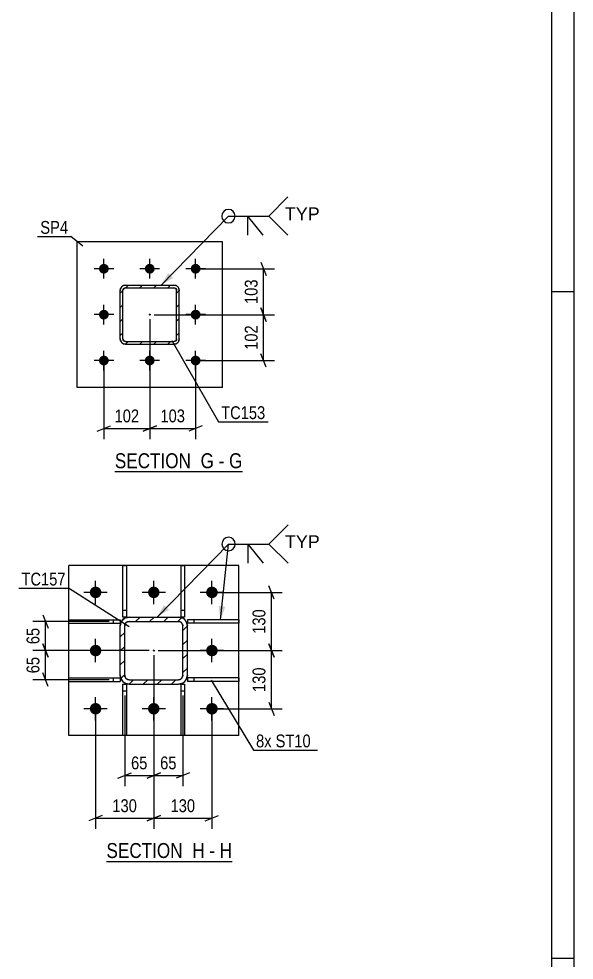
# Model space of a CAD drawing. Header units: millimetres. Extents: x -808 to 381, y -747 to 94.
# Drawn here: x 257 to 381.1, y -300 to -89.7 of the extents above; entities that cross this region are included whole.
import ezdxf

# ---------------------------------------------------------------- set-up
doc = ezdxf.new("R2010")
doc.units = ezdxf.units.MM
doc.linetypes.add('DXK_LINE_DOT2', pattern=[3.9198, 1.9599, -1.9599])
doc.linetypes.add('DXK_LINE_DOT3', pattern=[5.9187, 2.979, -0.9799, 0.9799, -0.9799])
doc.styles.add('Arial', font='arial.ttf', dxfattribs={"height": 0.2})
doc.styles.add('Arial Narrow', font='ARIALN.TTF', dxfattribs={"height": 0.2})

# ---------------------------------------------------------------- blocks, each defined once
blk = doc.blocks.new('Unknown-232923327-18 - 105385')
at = {"color": 6, "linetype": 'Continuous'}
blk.add_line((278.48, -190.86), (306.98, -190.86), dxfattribs=at)
at = {"color": 0, "linetype": 'Continuous'}
blk.add_wipeout([(296.59, -190.11), (296.59, -186.61), (278.48, -186.61), (278.48, -190.11)], dxfattribs=at)
at = {"color": 7, "linetype": 'Continuous', "style": 'Arial Narrow'}
blk.add_text('SECTION ', height=3.34, dxfattribs=at).set_placement((278.48, -190.11))
at = {"color": 0, "linetype": 'Continuous'}
blk.add_wipeout([(300.63, -190.11), (300.63, -186.61), (297.64, -186.61), (297.64, -190.11)], dxfattribs=at)
at = {"color": 7, "linetype": 'Continuous', "style": 'Arial Narrow'}
blk.add_text('G', height=3.34, dxfattribs=at).set_placement((297.64, -190.11))
at = {"color": 0, "linetype": 'Continuous'}
blk.add_wipeout([(302.95, -190.11), (302.95, -186.61), (301.68, -186.61), (301.68, -190.11)], dxfattribs=at)
at = {"color": 7, "linetype": 'Continuous', "style": 'Arial Narrow'}
blk.add_text('-', height=3.34, dxfattribs=at).set_placement((301.68, -190.11))
at = {"color": 0, "linetype": 'Continuous'}
blk.add_wipeout([(306.98, -190.11), (306.98, -186.61), (304, -186.61), (304, -190.11)], dxfattribs=at)
at = {"color": 7, "linetype": 'Continuous', "style": 'Arial Narrow'}
blk.add_text('G', height=3.34, dxfattribs=at).set_placement((304, -190.11))
blk = doc.blocks.new('Unknown-232923327-64945')
at = {"color": 5, "linetype": 'Continuous'}
for p, q in [((381.12, -746.68), (381.12, 94.32)), ((376.12, -741.68), (376.12, 89.32)), ((381.12, -150.68), (376.12, -150.68)), ((381.12, -299.68), (376.12, -299.68))]:
    blk.add_line(p, q, dxfattribs=at)
blk = doc.blocks.new('Unknown-232923327-19 - 105643')
at = {"color": 6, "linetype": 'Continuous'}
blk.add_line((276.61, -277.94), (304.68, -277.94), dxfattribs=at)
at = {"color": 0, "linetype": 'Continuous'}
blk.add_wipeout([(294.72, -277.19), (294.72, -273.69), (276.61, -273.69), (276.61, -277.19)], dxfattribs=at)
at = {"color": 7, "linetype": 'Continuous', "style": 'Arial Narrow'}
blk.add_text('SECTION ', height=3.34, dxfattribs=at).set_placement((276.61, -277.19))
at = {"color": 0, "linetype": 'Continuous'}
blk.add_wipeout([(298.54, -277.19), (298.54, -273.69), (295.77, -273.69), (295.77, -277.19)], dxfattribs=at)
at = {"color": 7, "linetype": 'Continuous', "style": 'Arial Narrow'}
blk.add_text('H', height=3.34, dxfattribs=at).set_placement((295.77, -277.19))
at = {"color": 0, "linetype": 'Continuous'}
blk.add_wipeout([(300.86, -277.19), (300.86, -273.69), (299.59, -273.69), (299.59, -277.19)], dxfattribs=at)
at = {"color": 7, "linetype": 'Continuous', "style": 'Arial Narrow'}
blk.add_text('-', height=3.34, dxfattribs=at).set_placement((299.59, -277.19))
at = {"color": 0, "linetype": 'Continuous'}
blk.add_wipeout([(304.68, -277.19), (304.68, -273.69), (301.91, -273.69), (301.91, -277.19)], dxfattribs=at)
at = {"color": 7, "linetype": 'Continuous', "style": 'Arial Narrow'}
blk.add_text('H', height=3.34, dxfattribs=at).set_placement((301.91, -277.19))
blk = doc.blocks.new('Part-232923327-105459 - 105385')
at = {"color": 2, "linetype": 'Continuous'}
for p, q in [((270.03, -172.05), (270.03, -139.55)), ((302.53, -139.55), (270.03, -139.55)), ((302.53, -172.05), (302.53, -139.55)), ((302.53, -172.05), (270.03, -172.05))]:
    blk.add_line(p, q, dxfattribs=at)
blk = doc.blocks.new('Bolt-232923327-105620 - 105385')
at = {"linetype": 'Continuous'}
for points in [[(274.93, -145.55, -1), (277.13, -145.55, -1)], [(285.18, -145.55, -1), (287.38, -145.55, -1)], [(295.43, -145.55, -1), (297.63, -145.55, -1)], [(274.93, -155.8, -1), (277.13, -155.8, -1)], [(295.43, -155.8, -1), (297.63, -155.8, -1)], [(274.93, -166.05, -1), (277.13, -166.05, -1)], [(285.18, -166.05, -1), (287.38, -166.05, -1)], [(295.43, -166.05, -1), (297.63, -166.05, -1)]]:
    blk.add_hatch(color=1, dxfattribs=at).paths.add_polyline_path(points)
at = {"color": 1, "linetype": 'Continuous'}
for p, q in [((276.03, -147.75), (276.03, -143.35)), ((286.28, -147.75), (286.28, -143.35)), ((296.53, -147.75), (296.53, -143.35)), ((278.23, -145.55), (273.83, -145.55)), ((288.48, -145.55), (284.08, -145.55)), ((298.73, -145.55), (294.33, -145.55)), ((276.03, -158), (276.03, -153.6)), ((296.53, -158), (296.53, -153.6)), ((278.23, -155.8), (273.83, -155.8)), ((298.73, -155.8), (294.33, -155.8)), ((276.03, -168.25), (276.03, -163.85)), ((286.28, -168.25), (286.28, -163.85)), ((296.53, -168.25), (296.53, -163.85)), ((278.23, -166.05), (273.83, -166.05)), ((288.48, -166.05), (284.08, -166.05)), ((298.73, -166.05), (294.33, -166.05))]:
    blk.add_line(p, q, dxfattribs=at)
blk = doc.blocks.new('Part-232923327-105548 - 105385')
at = {"linetype": 'Continuous'}
h = blk.add_hatch(dxfattribs=at)
h.set_pattern_fill('', scale=0.7, style=0, pattern_type=0)
h.set_pattern_definition([(45, (292.8825, -150.4045), (-1.57154, 1.57154), [])])
h.paths.add_polyline_path([(292.88, -161.2), (292.88, -150.4), (292.79, -149.95), (292.53, -149.56), (292.14, -149.3), (291.68, -149.2), (280.88, -149.2), (280.42, -149.3), (280.03, -149.56), (279.77, -149.95), (279.68, -150.4), (279.68, -161.2), (279.77, -161.66), (280.03, -162.05), (280.42, -162.31), (280.88, -162.4), (291.68, -162.4), (292.14, -162.31), (292.53, -162.05), (292.79, -161.66)])
h.paths.add_polyline_path([(291.91, -161.76), (291.68, -161.8), (280.88, -161.8), (280.65, -161.76), (280.46, -161.63), (280.33, -161.43), (280.28, -161.2), (280.28, -150.4), (280.33, -150.17), (280.46, -149.98), (280.65, -149.85), (280.88, -149.8), (291.68, -149.8), (291.91, -149.85), (292.11, -149.98), (292.24, -150.17), (292.28, -150.4), (292.28, -161.2), (292.24, -161.43), (292.11, -161.63)])
blk.add_hatch(color=30, dxfattribs=at).paths.add_polyline_path([(286.28, -155.9, -1), (286.28, -155.7, -1)])
at = {"color": 7, "linetype": 'DXK_LINE_DOT2'}
for p, q in [((280.42, -149.3), (280.88, -149.2)), ((280.88, -149.2), (291.68, -149.2)), ((291.68, -149.2), (292.14, -149.3)), ((279.68, -150.4), (279.77, -149.95)), ((279.68, -161.2), (279.68, -150.4)), ((280.33, -150.17), (280.28, -150.4)), ((280.28, -161.2), (280.28, -150.4)), ((280.46, -149.98), (280.33, -150.17)), ((280.65, -149.85), (280.46, -149.98)), ((280.88, -149.8), (280.65, -149.85)), ((280.88, -149.8), (291.68, -149.8)), ((291.91, -149.85), (291.68, -149.8)), ((292.11, -149.98), (291.91, -149.85)), ((292.24, -150.17), (292.11, -149.98)), ((292.28, -150.4), (292.24, -150.17)), ((292.28, -161.2), (292.28, -150.4)), ((292.79, -149.95), (292.88, -150.4)), ((292.88, -161.2), (292.88, -150.4)), ((279.77, -161.66), (279.68, -161.2)), ((280.28, -161.2), (280.33, -161.43)), ((280.33, -161.43), (280.46, -161.63)), ((280.46, -161.63), (280.65, -161.76)), ((280.65, -161.76), (280.88, -161.8)), ((280.88, -161.8), (291.68, -161.8)), ((291.68, -161.8), (291.91, -161.76)), ((291.91, -161.76), (292.11, -161.63)), ((292.11, -161.63), (292.24, -161.43)), ((292.24, -161.43), (292.28, -161.2)), ((292.88, -161.2), (292.79, -161.66)), ((280.88, -162.4), (280.42, -162.31)), ((280.88, -162.4), (291.68, -162.4)), ((292.14, -162.31), (291.68, -162.4))]:
    blk.add_line(p, q, dxfattribs=at)
at = {"color": 2, "linetype": 'Continuous'}
for p, q in [((280.88, -149.2), (280.42, -149.3)), ((280.88, -149.2), (280.88, -149.2)), ((280.88, -149.2), (291.68, -149.2)), ((291.68, -149.2), (291.68, -149.2)), ((292.14, -149.3), (291.68, -149.2)), ((279.77, -149.95), (279.68, -150.4)), ((279.68, -150.4), (279.68, -150.4)), ((279.68, -161.2), (279.68, -150.4)), ((280.28, -150.4), (280.33, -150.17)), ((280.28, -150.4), (280.28, -150.4)), ((280.28, -161.2), (280.28, -150.4)), ((280.33, -150.17), (280.46, -149.98)), ((280.46, -149.98), (280.65, -149.85)), ((280.65, -149.85), (280.88, -149.8)), ((280.88, -149.8), (280.88, -149.8)), ((280.88, -149.8), (291.68, -149.8)), ((291.68, -149.8), (291.68, -149.8)), ((291.68, -149.8), (291.91, -149.85)), ((291.91, -149.85), (292.11, -149.98)), ((292.11, -149.98), (292.24, -150.17)), ((292.24, -150.17), (292.28, -150.4)), ((292.28, -150.4), (292.28, -150.4)), ((292.28, -161.2), (292.28, -150.4)), ((292.88, -150.4), (292.79, -149.95)), ((292.88, -150.4), (292.88, -150.4)), ((292.88, -161.2), (292.88, -150.4)), ((279.68, -161.2), (279.68, -161.2)), ((279.68, -161.2), (279.77, -161.66)), ((280.28, -161.2), (280.28, -161.2)), ((280.33, -161.43), (280.28, -161.2)), ((280.46, -161.63), (280.33, -161.43)), ((280.65, -161.76), (280.46, -161.63)), ((280.88, -161.8), (280.65, -161.76)), ((280.88, -161.8), (280.88, -161.8)), ((280.88, -161.8), (291.68, -161.8)), ((291.91, -161.76), (291.68, -161.8)), ((291.68, -161.8), (291.68, -161.8)), ((292.11, -161.63), (291.91, -161.76)), ((292.24, -161.43), (292.11, -161.63)), ((292.28, -161.2), (292.24, -161.43)), ((292.28, -161.2), (292.28, -161.2)), ((292.79, -161.66), (292.88, -161.2)), ((292.88, -161.2), (292.88, -161.2)), ((280.42, -162.31), (280.88, -162.4)), ((280.88, -162.4), (280.88, -162.4)), ((280.88, -162.4), (291.68, -162.4)), ((291.68, -162.4), (292.14, -162.31)), ((291.68, -162.4), (291.68, -162.4))]:
    blk.add_line(p, q, dxfattribs=at)
at = {"color": 7, "linetype": 'DXK_LINE_DOT3'}
blk.add_line((286.28, -155.8), (286.28, -155.8), dxfattribs=at)
at = {"color": 30, "linetype": 'DXK_LINE_DOT3'}
blk.add_line((286.28, -155.8), (286.28, -155.8), dxfattribs=at)
at = {"color": 30, "linetype": 'Continuous'}
blk.add_circle((286.28, -155.8), 0.1, dxfattribs=at)
at = {"color": 7, "linetype": 'DXK_LINE_DOT2'}
for centre, start, end in [((280.88, -150.4), 112.5, 157.5), ((291.68, -150.4), 22.5, 67.5), ((280.88, -161.2), 202.5, 247.5), ((291.68, -161.2), 292.5, 337.5)]:
    blk.add_arc(centre, 1.2, start, end, dxfattribs=at)
at = {"color": 2, "linetype": 'Continuous'}
for centre, start, end in [((280.88, -150.4), 112.5, 157.5), ((291.68, -150.4), 22.5, 67.5), ((280.88, -161.2), 202.5, 247.5), ((291.68, -161.2), 292.5, 337.5)]:
    blk.add_arc(centre, 1.2, start, end, dxfattribs=at)
blk = doc.blocks.new('Part-232923327-105861 - 105643')
at = {"color": 2, "linetype": 'Continuous'}
for p, q in [((268.18, -224.75), (268.18, -223.95)), ((268.18, -223.95), (279.68, -223.95)), ((268.18, -224.75), (279.68, -224.75)), ((279.68, -223.95), (279.68, -224.75))]:
    blk.add_line(p, q, dxfattribs=at)
at = {"color": 7, "linetype": 'DXK_LINE_DOT2'}
blk.add_line((278.18, -224.75), (278.18, -223.95), dxfattribs=at)
blk = doc.blocks.new('Part-232923327-105718 - 105643')
at = {"linetype": 'Continuous'}
h = blk.add_hatch(dxfattribs=at)
h.set_pattern_fill('', scale=0.7, style=0, pattern_type=0)
h.set_pattern_definition([(45, (294.6762, -225.3548), (-1.57154, 1.57154), [])])
h.paths.add_polyline_path([(294.68, -236.35), (294.68, -225.35), (294.52, -224.59), (294.09, -223.94), (293.44, -223.51), (292.68, -223.35), (281.68, -223.35), (280.91, -223.51), (280.26, -223.94), (279.83, -224.59), (279.68, -225.35), (279.68, -236.35), (279.83, -237.12), (280.26, -237.77), (280.91, -238.2), (281.68, -238.35), (292.68, -238.35), (293.44, -238.2), (294.09, -237.77), (294.52, -237.12)])
h.paths.add_polyline_path([(293.38, -237.06), (293.06, -237.28), (292.68, -237.35), (281.68, -237.35), (281.29, -237.28), (280.97, -237.06), (280.75, -236.74), (280.68, -236.35), (280.68, -225.35), (280.75, -224.97), (280.97, -224.65), (281.29, -224.43), (281.68, -224.35), (292.68, -224.35), (293.06, -224.43), (293.38, -224.65), (293.6, -224.97), (293.68, -225.35), (293.68, -236.35), (293.6, -236.74)])
blk.add_hatch(color=30, dxfattribs=at).paths.add_polyline_path([(287.18, -230.95, -1), (287.18, -230.75, -1)])
at = {"color": 7, "linetype": 'DXK_LINE_DOT2'}
for p, q in [((279.68, -225.35), (279.83, -224.59)), ((280.75, -224.97), (280.68, -225.35)), ((280.91, -223.51), (281.68, -223.35)), ((281.68, -224.35), (281.29, -224.43)), ((281.68, -223.35), (292.68, -223.35)), ((281.68, -224.35), (292.68, -224.35)), ((292.68, -223.35), (293.44, -223.51)), ((293.06, -224.43), (292.68, -224.35)), ((293.68, -225.35), (293.6, -224.97)), ((294.52, -224.59), (294.68, -225.35)), ((279.68, -236.35), (279.68, -225.35)), ((280.68, -236.35), (280.68, -225.35)), ((293.68, -236.35), (293.68, -225.35)), ((294.68, -236.35), (294.68, -225.35)), ((279.83, -237.12), (279.68, -236.35)), ((280.68, -236.35), (280.75, -236.74)), ((281.29, -237.28), (281.68, -237.35)), ((281.68, -237.35), (292.68, -237.35)), ((292.68, -237.35), (293.06, -237.28)), ((293.6, -236.74), (293.68, -236.35)), ((294.68, -236.35), (294.52, -237.12)), ((281.68, -238.35), (280.91, -238.2)), ((281.68, -238.35), (292.68, -238.35)), ((293.44, -238.2), (292.68, -238.35))]:
    blk.add_line(p, q, dxfattribs=at)
at = {"color": 2, "linetype": 'Continuous'}
for p, q in [((279.83, -224.59), (279.68, -225.35)), ((280.68, -225.35), (280.75, -224.97)), ((281.68, -223.35), (280.91, -223.51)), ((281.29, -224.43), (281.68, -224.35)), ((281.68, -223.35), (292.68, -223.35)), ((281.68, -224.35), (292.68, -224.35)), ((293.44, -223.51), (292.68, -223.35)), ((292.68, -224.35), (293.06, -224.43)), ((293.6, -224.97), (293.68, -225.35)), ((294.68, -225.35), (294.52, -224.59)), ((279.68, -236.35), (279.68, -225.35)), ((280.68, -236.35), (280.68, -225.35)), ((293.68, -236.35), (293.68, -225.35)), ((294.68, -236.35), (294.68, -225.35)), ((279.68, -236.35), (279.83, -237.12)), ((280.75, -236.74), (280.68, -236.35)), ((281.68, -237.35), (281.29, -237.28)), ((281.68, -237.35), (292.68, -237.35)), ((293.06, -237.28), (292.68, -237.35)), ((293.68, -236.35), (293.6, -236.74)), ((294.52, -237.12), (294.68, -236.35)), ((280.91, -238.2), (281.68, -238.35)), ((281.68, -238.35), (292.68, -238.35)), ((292.68, -238.35), (293.44, -238.2))]:
    blk.add_line(p, q, dxfattribs=at)
at = {"color": 7, "linetype": 'DXK_LINE_DOT3'}
blk.add_line((287.18, -230.85), (287.18, -230.85), dxfattribs=at)
at = {"color": 30, "linetype": 'DXK_LINE_DOT3'}
blk.add_line((287.18, -230.85), (287.18, -230.85), dxfattribs=at)
at = {"color": 30, "linetype": 'Continuous'}
blk.add_circle((287.18, -230.85), 0.1, dxfattribs=at)
at = {"color": 7, "linetype": 'DXK_LINE_DOT2'}
for centre, radius, start, end in [((281.68, -225.35), 2, 112.5, 157.5), ((281.68, -225.35), 1, 112.5, 157.5), ((292.68, -225.35), 1, 22.5, 67.5), ((292.68, -225.35), 2, 22.5, 67.5), ((281.68, -236.35), 2, 202.5, 247.5), ((281.68, -236.35), 1, 202.5, 247.5), ((292.68, -236.35), 1, 292.5, 337.5), ((292.68, -236.35), 2, 292.5, 337.5)]:
    blk.add_arc(centre, radius, start, end, dxfattribs=at)
at = {"color": 2, "linetype": 'Continuous'}
for centre, radius, start, end in [((281.68, -225.35), 2, 112.5, 157.5), ((281.68, -225.35), 1, 112.5, 157.5), ((292.68, -225.35), 1, 22.5, 67.5), ((292.68, -225.35), 2, 22.5, 67.5), ((281.68, -236.35), 2, 202.5, 247.5), ((281.68, -236.35), 1, 202.5, 247.5), ((292.68, -236.35), 1, 292.5, 337.5), ((292.68, -236.35), 2, 292.5, 337.5)]:
    blk.add_arc(centre, radius, start, end, dxfattribs=at)
blk = doc.blocks.new('Part-232923327-105858 - 105643')
at = {"color": 2, "linetype": 'Continuous'}
for p, q in [((293.28, -223.35), (293.28, -211.85)), ((293.28, -211.85), (294.08, -211.85)), ((294.08, -211.85), (294.08, -223.35)), ((294.08, -223.35), (293.28, -223.35))]:
    blk.add_line(p, q, dxfattribs=at)
at = {"color": 7, "linetype": 'DXK_LINE_DOT2'}
blk.add_line((293.28, -221.85), (294.08, -221.85), dxfattribs=at)
blk = doc.blocks.new('Part-232923327-105721 - 105643')
at = {"color": 2, "linetype": 'Continuous'}
for p, q in [((268.18, -249.85), (268.18, -211.85)), ((306.18, -211.85), (268.18, -211.85)), ((306.18, -249.85), (306.18, -211.85)), ((306.18, -249.85), (268.18, -249.85))]:
    blk.add_line(p, q, dxfattribs=at)
blk = doc.blocks.new('Part-232923327-105857 - 105643')
at = {"color": 2, "linetype": 'Continuous'}
for p, q in [((280.28, -223.35), (280.28, -211.85)), ((280.28, -211.85), (281.08, -211.85)), ((281.08, -211.85), (281.08, -223.35)), ((281.08, -223.35), (280.28, -223.35))]:
    blk.add_line(p, q, dxfattribs=at)
at = {"color": 7, "linetype": 'DXK_LINE_DOT2'}
blk.add_line((280.28, -221.85), (281.08, -221.85), dxfattribs=at)
blk = doc.blocks.new('Part-232923327-105859 - 105643')
at = {"color": 2, "linetype": 'Continuous'}
for p, q in [((280.28, -249.85), (280.28, -238.35)), ((280.28, -238.35), (281.08, -238.35)), ((281.08, -238.35), (281.08, -249.85)), ((281.08, -249.85), (280.28, -249.85))]:
    blk.add_line(p, q, dxfattribs=at)
at = {"color": 7, "linetype": 'DXK_LINE_DOT2'}
blk.add_line((280.28, -239.85), (281.08, -239.85), dxfattribs=at)
blk = doc.blocks.new('Part-232923327-105860 - 105643')
at = {"color": 2, "linetype": 'Continuous'}
for p, q in [((293.28, -249.85), (293.28, -238.35)), ((293.28, -238.35), (294.08, -238.35)), ((294.08, -238.35), (294.08, -249.85)), ((294.08, -249.85), (293.28, -249.85))]:
    blk.add_line(p, q, dxfattribs=at)
at = {"color": 7, "linetype": 'DXK_LINE_DOT2'}
blk.add_line((293.28, -239.85), (294.08, -239.85), dxfattribs=at)
blk = doc.blocks.new('Part-232923327-105862 - 105643')
at = {"color": 2, "linetype": 'Continuous'}
for p, q in [((268.18, -237.75), (268.18, -236.95)), ((268.18, -236.95), (279.68, -236.95)), ((279.68, -236.95), (279.68, -237.75)), ((268.18, -237.75), (279.68, -237.75))]:
    blk.add_line(p, q, dxfattribs=at)
at = {"color": 7, "linetype": 'DXK_LINE_DOT2'}
blk.add_line((278.18, -237.75), (278.18, -236.95), dxfattribs=at)
blk = doc.blocks.new('Part-232923327-105863 - 105643')
at = {"color": 2, "linetype": 'Continuous'}
for p, q in [((306.18, -223.95), (294.68, -223.95)), ((294.68, -223.95), (294.68, -224.75)), ((306.18, -224.75), (294.68, -224.75)), ((306.18, -223.95), (306.18, -224.75))]:
    blk.add_line(p, q, dxfattribs=at)
at = {"color": 7, "linetype": 'DXK_LINE_DOT2'}
blk.add_line((296.18, -224.75), (296.18, -223.95), dxfattribs=at)
blk = doc.blocks.new('Part-232923327-105864 - 105643')
at = {"color": 2, "linetype": 'Continuous'}
for p, q in [((306.18, -236.95), (294.68, -236.95)), ((294.68, -236.95), (294.68, -237.75)), ((306.18, -236.95), (306.18, -237.75)), ((306.18, -237.75), (294.68, -237.75))]:
    blk.add_line(p, q, dxfattribs=at)
at = {"color": 7, "linetype": 'DXK_LINE_DOT2'}
blk.add_line((296.18, -237.75), (296.18, -236.95), dxfattribs=at)
blk = doc.blocks.new('Bolt-232923327-105881 - 105643')
at = {"linetype": 'Continuous'}
for points in [[(272.88, -217.85, -1), (275.48, -217.85, -1)], [(285.88, -217.85, -1), (288.48, -217.85, -1)], [(298.88, -217.85, -1), (301.48, -217.85, -1)], [(272.88, -230.85, -1), (275.48, -230.85, -1)], [(298.88, -230.85, -1), (301.48, -230.85, -1)], [(272.88, -243.85, -1), (275.48, -243.85, -1)], [(285.88, -243.85, -1), (288.48, -243.85, -1)], [(298.88, -243.85, -1), (301.48, -243.85, -1)]]:
    blk.add_hatch(color=1, dxfattribs=at).paths.add_polyline_path(points)
at = {"color": 1, "linetype": 'Continuous'}
for p, q in [((274.18, -220.45), (274.18, -215.25)), ((287.18, -220.45), (287.18, -215.25)), ((300.18, -220.45), (300.18, -215.25)), ((276.78, -217.85), (271.58, -217.85)), ((289.78, -217.85), (284.58, -217.85)), ((302.78, -217.85), (297.58, -217.85)), ((274.18, -233.45), (274.18, -228.25)), ((300.18, -233.45), (300.18, -228.25)), ((276.78, -230.85), (271.58, -230.85)), ((302.78, -230.85), (297.58, -230.85)), ((274.18, -246.45), (274.18, -241.25)), ((287.18, -246.45), (287.18, -241.25)), ((300.18, -246.45), (300.18, -241.25)), ((276.78, -243.85), (271.58, -243.85)), ((289.78, -243.85), (284.58, -243.85)), ((302.78, -243.85), (297.58, -243.85))]:
    blk.add_line(p, q, dxfattribs=at)
blk = doc.blocks.new('StraightDimension-232923327-162373 - 105385')
at = {"color": 7, "linetype": 'Continuous'}
for p, q in [((311.13, -144.05), (312.33, -147.05)), ((297.53, -145.55), (314.13, -145.55)), ((311.73, -155.81), (311.73, -145.55)), ((312.33, -157.31), (311.13, -154.31)), ((287.28, -155.81), (314.13, -155.81))]:
    blk.add_line(p, q, dxfattribs=at)
at = {"color": 0}
blk.add_wipeout([(310.98, -147.34), (306.78, -147.34), (306.78, -154.02), (310.98, -154.02)], dxfattribs=at)
at = {"color": 3, "style": 'Arial Narrow'}
blk.add_text('103', height=2.863, rotation=90.0002, dxfattribs=at).set_placement((310.38, -153.42))
blk = doc.blocks.new('StraightDimension-232923327-162374 - 105385')
at = {"color": 7, "linetype": 'Continuous'}
for p, q in [((311.13, -154.31), (312.33, -157.31)), ((287.28, -155.81), (314.13, -155.81)), ((311.73, -166.05), (311.73, -155.81)), ((297.53, -166.05), (314.13, -166.05)), ((312.33, -167.55), (311.13, -164.55))]:
    blk.add_line(p, q, dxfattribs=at)
at = {"color": 0}
blk.add_wipeout([(310.98, -157.59), (306.78, -157.59), (306.78, -164.27), (310.98, -164.27)], dxfattribs=at)
at = {"color": 3, "style": 'Arial Narrow'}
blk.add_text('102', height=2.863, rotation=90.0002, dxfattribs=at).set_placement((310.38, -163.67))
blk = doc.blocks.new('StraightDimension-232923327-162400 - 105385')
at = {"color": 7, "linetype": 'Continuous'}
for p, q in [((286.28, -156.8), (286.28, -183.61)), ((296.53, -167.05), (296.53, -183.61)), ((284.78, -181.81), (287.78, -180.61)), ((298.03, -180.61), (295.03, -181.81)), ((286.28, -181.21), (296.53, -181.21))]:
    blk.add_line(p, q, dxfattribs=at)
at = {"color": 0}
blk.add_wipeout([(294.75, -180.46), (294.75, -176.26), (288.07, -176.26), (288.07, -180.46)], dxfattribs=at)
at = {"color": 3, "style": 'Arial Narrow'}
blk.add_text('103', height=2.863, dxfattribs=at).set_placement((288.67, -179.86))
blk = doc.blocks.new('StraightDimension-232923327-162401 - 105385')
at = {"color": 7, "linetype": 'Continuous'}
for p, q in [((286.28, -156.8), (286.28, -183.61)), ((276.03, -167.05), (276.03, -183.61)), ((274.53, -181.81), (277.53, -180.61)), ((287.78, -180.61), (284.78, -181.81)), ((276.03, -181.21), (286.28, -181.21))]:
    blk.add_line(p, q, dxfattribs=at)
at = {"color": 0}
blk.add_wipeout([(284.5, -180.46), (284.5, -176.26), (277.82, -176.26), (277.82, -180.46)], dxfattribs=at)
at = {"color": 3, "style": 'Arial Narrow'}
blk.add_text('102', height=2.863, dxfattribs=at).set_placement((278.42, -179.86))
blk = doc.blocks.new('StraightDimension-232923327-148012 - 105643')
at = {"color": 7, "linetype": 'Continuous'}
for p, q in [((287.18, -244.85), (287.18, -270.69)), ((300.18, -244.85), (300.18, -270.69)), ((288.68, -267.69), (285.68, -268.89)), ((287.18, -268.29), (300.18, -268.29)), ((298.68, -268.89), (301.68, -267.69))]:
    blk.add_line(p, q, dxfattribs=at)
at = {"color": 0}
blk.add_wipeout([(297.02, -267.54), (297.02, -263.34), (290.33, -263.34), (290.33, -267.54)], dxfattribs=at)
at = {"color": 3, "style": 'Arial Narrow'}
blk.add_text('130', height=2.863, dxfattribs=at).set_placement((290.93, -266.94))
blk = doc.blocks.new('StraightDimension-232923327-162491 - 105643')
at = {"color": 7, "linetype": 'Continuous'}
for p, q in [((286.18, -230.85), (260.12, -230.85)), ((262.37, -229.35), (263.57, -232.35)), ((262.97, -237.35), (262.97, -230.85)), ((277.18, -237.35), (260.12, -237.35)), ((263.57, -238.85), (262.37, -235.85))]:
    blk.add_line(p, q, dxfattribs=at)
at = {"color": 0}
blk.add_wipeout([(262.22, -231.68), (258.02, -231.68), (258.02, -236.53), (262.22, -236.53)], dxfattribs=at)
at = {"color": 3, "style": 'Arial Narrow'}
blk.add_text('65', height=2.863, rotation=90.0002, dxfattribs=at).set_placement((261.62, -235.93))
blk = doc.blocks.new('StraightDimension-232923327-162697 - 105643')
at = {"color": 7, "linetype": 'Continuous'}
for p, q in [((314.07, -219.35), (312.87, -216.35)), ((301.18, -217.85), (315.87, -217.85)), ((313.47, -230.85), (313.47, -217.85)), ((288.18, -230.85), (315.87, -230.85)), ((312.87, -229.35), (314.07, -232.35))]:
    blk.add_line(p, q, dxfattribs=at)
at = {"color": 0}
blk.add_wipeout([(312.72, -221.01), (308.52, -221.01), (308.52, -227.7), (312.72, -227.7)], dxfattribs=at)
at = {"color": 3, "style": 'Arial Narrow'}
blk.add_text('130', height=2.863, rotation=90.0002, dxfattribs=at).set_placement((312.12, -227.1))
blk = doc.blocks.new('StraightDimension-232923327-148010 - 105643')
at = {"color": 7, "linetype": 'Continuous'}
for p, q in [((274.18, -244.85), (274.18, -270.69)), ((287.18, -244.85), (287.18, -270.69)), ((275.68, -267.69), (272.68, -268.89)), ((274.18, -268.29), (287.18, -268.29)), ((285.68, -268.89), (288.68, -267.69))]:
    blk.add_line(p, q, dxfattribs=at)
at = {"color": 0}
blk.add_wipeout([(284.02, -267.54), (284.02, -263.34), (277.33, -263.34), (277.33, -267.54)], dxfattribs=at)
at = {"color": 3, "style": 'Arial Narrow'}
blk.add_text('130', height=2.863, dxfattribs=at).set_placement((277.93, -266.94))
blk = doc.blocks.new('StraightDimension-232923327-162490 - 105643')
at = {"color": 7, "linetype": 'Continuous'}
for p, q in [((262.37, -222.85), (263.57, -225.85)), ((277.18, -224.35), (260.12, -224.35)), ((262.97, -230.85), (262.97, -224.35)), ((286.18, -230.85), (260.12, -230.85)), ((263.57, -232.35), (262.37, -229.35))]:
    blk.add_line(p, q, dxfattribs=at)
at = {"color": 0}
blk.add_wipeout([(262.22, -225.18), (258.02, -225.18), (258.02, -230.03), (262.22, -230.03)], dxfattribs=at)
at = {"color": 3, "style": 'Arial Narrow'}
blk.add_text('65', height=2.863, rotation=90.0002, dxfattribs=at).set_placement((261.62, -229.43))
blk = doc.blocks.new('StraightDimension-232923327-162646 - 105643')
at = {"color": 7, "linetype": 'Continuous'}
for p, q in [((287.18, -231.85), (287.18, -261.13)), ((293.68, -240.85), (293.68, -261.13)), ((285.68, -259.33), (288.68, -258.13)), ((295.18, -258.13), (292.18, -259.33)), ((287.18, -258.73), (293.68, -258.73))]:
    blk.add_line(p, q, dxfattribs=at)
at = {"color": 0}
blk.add_wipeout([(292.85, -257.98), (292.85, -253.78), (288, -253.78), (288, -257.98)], dxfattribs=at)
at = {"color": 3, "style": 'Arial Narrow'}
blk.add_text('65', height=2.863, dxfattribs=at).set_placement((288.6, -257.38))
blk = doc.blocks.new('StraightDimension-232923327-162647 - 105643')
at = {"color": 7, "linetype": 'Continuous'}
for p, q in [((287.18, -231.85), (287.18, -261.13)), ((280.68, -240.85), (280.68, -261.13)), ((279.18, -259.33), (282.18, -258.13)), ((288.68, -258.13), (285.68, -259.33)), ((280.68, -258.73), (287.18, -258.73))]:
    blk.add_line(p, q, dxfattribs=at)
at = {"color": 0}
blk.add_wipeout([(286.35, -257.98), (286.35, -253.78), (281.5, -253.78), (281.5, -257.98)], dxfattribs=at)
at = {"color": 3, "style": 'Arial Narrow'}
blk.add_text('65', height=2.863, dxfattribs=at).set_placement((282.1, -257.38))
blk = doc.blocks.new('StraightDimension-232923327-162698 - 105643')
at = {"color": 7, "linetype": 'Continuous'}
for p, q in [((288.18, -230.85), (315.87, -230.85)), ((314.07, -232.35), (312.87, -229.35)), ((313.47, -243.85), (313.47, -230.85)), ((301.18, -243.85), (315.87, -243.85)), ((312.87, -242.35), (314.07, -245.35))]:
    blk.add_line(p, q, dxfattribs=at)
at = {"color": 0}
blk.add_wipeout([(312.72, -234.01), (308.52, -234.01), (308.52, -240.7), (312.72, -240.7)], dxfattribs=at)
at = {"color": 3, "style": 'Arial Narrow'}
blk.add_text('130', height=2.863, rotation=90.0002, dxfattribs=at).set_placement((312.12, -240.1))
blk = doc.blocks.new('Mark-232923327-109486 - 105385')
at = {"color": 0}
blk.add_wipeout([(268.03, -137.74), (268.03, -134.74), (261.82, -134.74), (261.82, -137.74)], dxfattribs=at)
blk.add_wipeout([(268.03, -137.74), (268.03, -134.74), (261.82, -134.74), (261.82, -137.74)], dxfattribs=at)
at = {"color": 30, "linetype": 'Continuous'}
for p in [(261.22, -138.34), (271.32, -140.52)]:
    blk.add_line(p, (268.63, -138.34), dxfattribs=at)
at = {"color": 3, "style": 'Arial Narrow'}
blk.add_text('SP4', height=2.863, dxfattribs=at).set_placement((261.82, -137.74))
blk = doc.blocks.new('Mark-232923327-109430 - 105385')
at = {"color": 0}
blk.add_wipeout([(312.11, -179.13), (312.11, -176.13), (302.24, -176.13), (302.24, -179.13)], dxfattribs=at)
blk.add_wipeout([(312.11, -179.13), (312.11, -176.13), (302.24, -176.13), (302.24, -179.13)], dxfattribs=at)
at = {"color": 30, "linetype": 'Continuous'}
for p, q in [((291.23, -161.61), (301.64, -179.73)), ((301.64, -179.73), (312.71, -179.73))]:
    blk.add_line(p, q, dxfattribs=at)
at = {"color": 3, "style": 'Arial Narrow'}
blk.add_text('TC153', height=2.863, dxfattribs=at).set_placement((302.24, -179.13))
blk = doc.blocks.new('WeldMark-232923327-109658 - 105385')
at = {"linetype": 'Continuous'}
blk.add_hatch(color=30, dxfattribs=at).paths.add_polyline_path([(291.48, -147.58), (288.85, -149.21), (290.41, -146.54)])
at = {"color": 30, "linetype": 'Continuous'}
for p, q in [((288.85, -149.21), (303.87, -133.8)), ((303.87, -133.8), (312.87, -133.8))]:
    blk.add_line(p, q, dxfattribs=at)
at = {"color": 3, "linetype": 'Continuous'}
for q in [(311.58, -138.08), (308.16, -138.08)]:
    blk.add_line((308.16, -133.8), q, dxfattribs=at)
for start, end in [(90, 270), (270, 90)]:
    blk.add_arc((303.87, -133.8), 1.5, start, end, dxfattribs=at)
at = {"color": 0, "linetype": 'Continuous'}
blk.add_wipeout([(324.25, -134.7), (324.25, -131.7), (316.47, -131.7), (316.47, -134.7)], dxfattribs=at)
blk.add_wipeout([(324.25, -134.7), (324.25, -131.7), (316.47, -131.7), (316.47, -134.7)], dxfattribs=at)
at = {"color": 3, "linetype": 'Continuous'}
for q in [(317.16, -129.51), (317.16, -138.08)]:
    blk.add_line((312.87, -133.8), q, dxfattribs=at)
at = {"color": 3, "linetype": 'Continuous', "style": 'Arial'}
blk.add_text('TYP', height=2.865, dxfattribs=at).set_placement((316.47, -134.7))
blk = doc.blocks.new('Mark-232923327-109572 - 105643')
at = {"color": 0}
blk.add_wipeout([(267.49, -216.31), (267.49, -213.31), (257.62, -213.31), (257.62, -216.31)], dxfattribs=at)
blk.add_wipeout([(267.49, -216.31), (267.49, -213.31), (257.62, -213.31), (257.62, -216.31)], dxfattribs=at)
at = {"color": 30, "linetype": 'Continuous'}
for p in [(257.02, -216.91), (281.67, -225.55)]:
    blk.add_line(p, (268.09, -216.91), dxfattribs=at)
at = {"color": 3, "style": 'Arial Narrow'}
blk.add_text('TC157', height=2.863, dxfattribs=at).set_placement((257.62, -216.31))
blk = doc.blocks.new('MarkSet-232923327-109637 - 105643')
at = {"color": 0}
blk.add_wipeout([(313.5, -252.47), (313.5, -249.47), (310.03, -249.47), (310.03, -252.47)], dxfattribs=at)
blk.add_wipeout([(313.5, -252.47), (313.5, -249.47), (310.03, -249.47), (310.03, -252.47)], dxfattribs=at)
at = {"color": 30, "linetype": 'Continuous'}
blk.add_line((299.99, -237.48), (309.43, -253.07), dxfattribs=at)
at = {"color": 0}
blk.add_wipeout([(322.26, -252.47), (322.26, -249.47), (314.4, -249.47), (314.4, -252.47)], dxfattribs=at)
blk.add_wipeout([(322.26, -252.47), (322.26, -249.47), (314.4, -249.47), (314.4, -252.47)], dxfattribs=at)
at = {"color": 30, "linetype": 'Continuous'}
blk.add_line((309.43, -253.07), (323.76, -253.07), dxfattribs=at)
at = {"color": 3, "style": 'Arial Narrow'}
for s, p in [('8x', (310.03, -252.47)), ('ST10', (314.4, -252.47))]:
    blk.add_text(s, height=2.863, dxfattribs=at).set_placement(p)
blk = doc.blocks.new('WeldMark-232923327-109725 - 105643')
at = {"linetype": 'Continuous'}
for points in [[(290.55, -221.74), (287.92, -223.35), (289.48, -220.69)], [(303.17, -221.05), (302.1, -223.95), (301.67, -220.89)]]:
    blk.add_hatch(color=30, dxfattribs=at).paths.add_polyline_path(points)
at = {"color": 30, "linetype": 'Continuous'}
for p, q in [((287.92, -223.35), (303.89, -207.05)), ((302.1, -223.95), (303.89, -207.05)), ((303.89, -207.05), (312.89, -207.05))]:
    blk.add_line(p, q, dxfattribs=at)
at = {"color": 3, "linetype": 'Continuous'}
for q in [(311.6, -211.34), (308.18, -211.34)]:
    blk.add_line((308.18, -207.05), q, dxfattribs=at)
for start, end in [(90, 270), (270, 90)]:
    blk.add_arc((303.89, -207.05), 1.5, start, end, dxfattribs=at)
at = {"color": 0, "linetype": 'Continuous'}
blk.add_wipeout([(324.26, -207.95), (324.26, -204.95), (316.49, -204.95), (316.49, -207.95)], dxfattribs=at)
blk.add_wipeout([(324.26, -207.95), (324.26, -204.95), (316.49, -204.95), (316.49, -207.95)], dxfattribs=at)
at = {"color": 3, "linetype": 'Continuous'}
for q in [(317.18, -202.77), (317.18, -211.34)]:
    blk.add_line((312.89, -207.05), q, dxfattribs=at)
at = {"color": 3, "linetype": 'Continuous', "style": 'Arial'}
blk.add_text('TYP', height=2.865, dxfattribs=at).set_placement((316.49, -207.95))

msp = doc.modelspace()

# ---------------------------------------------------------------- block references
for name in ['Part-232923327-105459 - 105385', 'Bolt-232923327-105620 - 105385', 'Part-232923327-105548 - 105385', 'Unknown-232923327-18 - 105385', 'Part-232923327-105721 - 105643', 'Part-232923327-105857 - 105643', 'Part-232923327-105858 - 105643', 'Bolt-232923327-105881 - 105643', 'Part-232923327-105861 - 105643', 'Part-232923327-105718 - 105643', 'Part-232923327-105863 - 105643', 'Part-232923327-105862 - 105643', 'Part-232923327-105864 - 105643', 'Part-232923327-105859 - 105643', 'Part-232923327-105860 - 105643']:
    msp.add_blockref(name, (0, 0))

# ---------------------------------------------------------------- next in the draw order: block references
msp.add_blockref('Unknown-232923327-64945', (0, 0))

# ---------------------------------------------------------------- next in the draw order: block references
for name in ['Mark-232923327-109486 - 105385', 'StraightDimension-232923327-162373 - 105385', 'StraightDimension-232923327-162697 - 105643', 'StraightDimension-232923327-162491 - 105643', 'StraightDimension-232923327-148012 - 105643', 'Unknown-232923327-19 - 105643']:
    msp.add_blockref(name, (0, 0))

# ---------------------------------------------------------------- next in the draw order: block references
for name in ['WeldMark-232923327-109658 - 105385', 'StraightDimension-232923327-162374 - 105385', 'WeldMark-232923327-109725 - 105643', 'StraightDimension-232923327-162490 - 105643', 'StraightDimension-232923327-148010 - 105643']:
    msp.add_blockref(name, (0, 0))

# ---------------------------------------------------------------- next in the draw order: block references
for name in ['StraightDimension-232923327-162400 - 105385', 'Mark-232923327-109572 - 105643', 'StraightDimension-232923327-162646 - 105643']:
    msp.add_blockref(name, (0, 0))

# ---------------------------------------------------------------- next in the draw order: block references
for name in ['StraightDimension-232923327-162401 - 105385', 'Mark-232923327-109430 - 105385', 'StraightDimension-232923327-162647 - 105643']:
    msp.add_blockref(name, (0, 0))

# ---------------------------------------------------------------- next in the draw order: block references
msp.add_blockref('StraightDimension-232923327-162698 - 105643', (0, 0))

# ---------------------------------------------------------------- next in the draw order: block references
msp.add_blockref('MarkSet-232923327-109637 - 105643', (0, 0))

doc.saveas('drawing.dxf')
